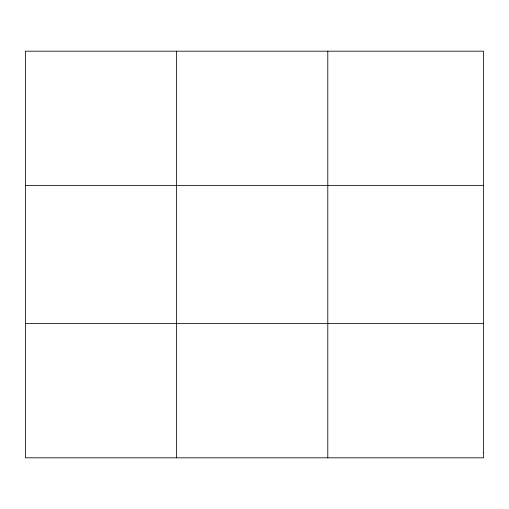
<?xml version="1.0" encoding="UTF-8"?>
<svg xmlns="http://www.w3.org/2000/svg" width="509" height="509" viewBox="0 0 509 509"><rect width="100%" height="100%" fill="white"/><g stroke="black" fill="none" stroke-linecap="round" stroke-linejoin="round"><path stroke-width="0.76" d="M176.623 51.186L176.623 457.814M327.796 51.186L327.796 457.814M25.45 185.371L483.55 185.371M25.45 323.629L483.55 323.629M483.55 452.654L483.55 457.814L25.45 457.814L25.45 51.186L483.55 51.186L483.55 452.654"/></g></svg>
